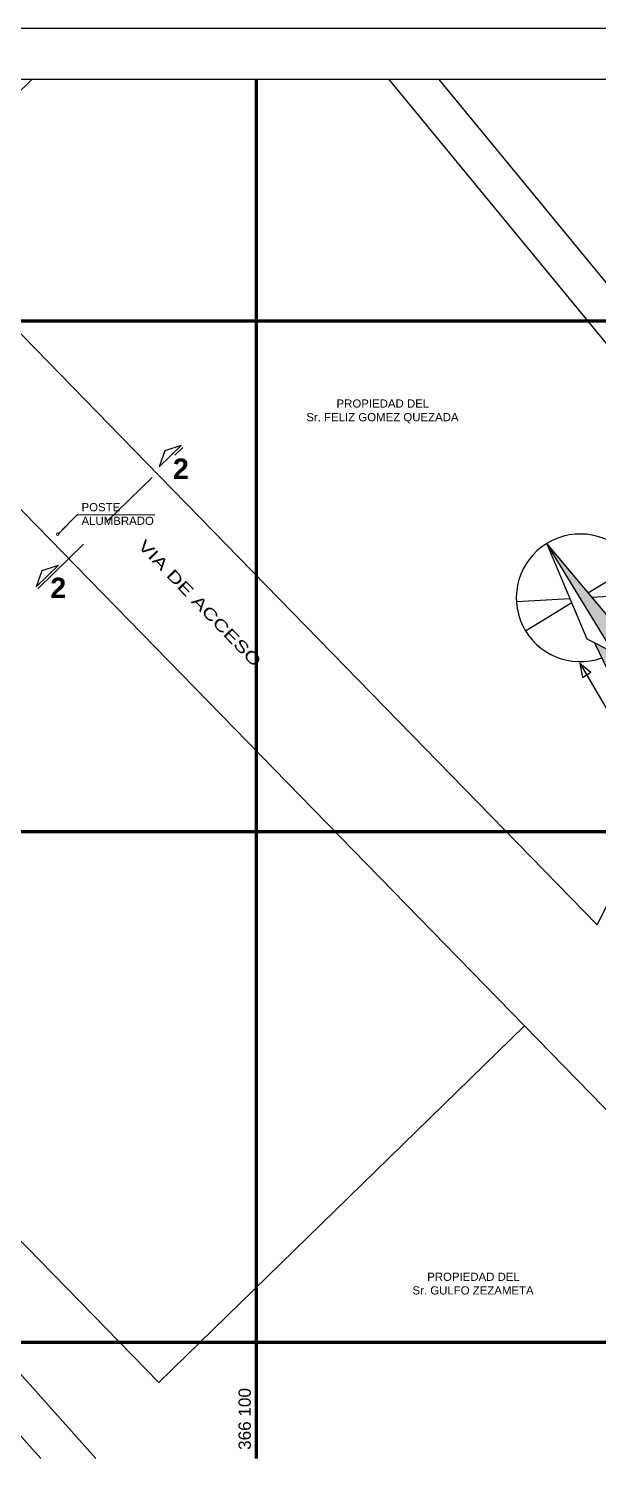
# Model space of a CAD drawing. Header units: millimetres. Extents: x 365981 to 366945, y 8906919 to 8907176.
# Drawn here: x 366400.9 to 366456.7, y 8906988.6 to 8907128.6 of the extents above; entities that cross this region are included whole.
import ezdxf
from ezdxf.enums import TextEntityAlignment as Align

# ---------------------------------------------------------------- set-up
doc = ezdxf.new("R2010")
doc.units = ezdxf.units.MM
doc.linetypes.add('HIDDEN', pattern=[0.375, 0.25, -0.125])
doc.layers.add('005', color=8, linetype='Continuous', lineweight=80)
doc.layers.add('muro02', color=3, linetype='Continuous', lineweight=18)
for name, color, linetype in [('01', 1, 'Continuous'), ('02 texto', 2, 'Continuous'), ('03', 3, 'Continuous'), ('04', 4, 'Continuous'), ('AMBIENTES', 3, 'Continuous'), ('Detalles', 132, 'Continuous'), ('LOCKUP', 7, 'Continuous'), ('VERTICES', 3, 'Continuous')]:
    doc.layers.add(name, color=color, linetype=linetype)
doc.styles.add('ROMANS', font='arial.ttf', dxfattribs={"height": 0.2})
doc.styles.get("Standard").update_dxf_attribs({"font": 'arial.ttf'})
doc.styles.add('TITLEINFO', font='arial.ttf', dxfattribs={"height": 0.2})
doc.styles.add('VERTICES', font='sanssb__.ttf')
doc.dimstyles.new('PARAPLANTA100', dxfattribs={"dimscale": 0.1, "dimtxt": 1.25, "dimasz": 1, "dimexe": 1, "dimexo": 1.5, "dimtad": 1, "dimzin": 4, "dimdsep": 46, "dimtxsty": 'ROMANS', "dimblk": 'ARCHTICK', "dimcen": 2.5, "dimdle": 1, "dimclrt": 2, "dimadec": 0, "dimazin": 0, "dimtfac": 1, "dimtmove": 2, "dimatfit": 3, "dimldrblk": 'ARCHTICK', "dimfxl": 1, "dimtolj": 1, "dimtzin": 0, "dimarcsym": 0})

# ---------------------------------------------------------------- blocks, each defined once
blk = doc.blocks.new('_ArchTick')
at = {"color": 0, "linetype": 'ByBlock', "const_width": 0.15}
blk.add_lwpolyline([(-0.5, -0.5), (0.5, 0.5)], dxfattribs=at)
blk = doc.blocks.new('A$C28750AAA')
at = {"layer": 'Detalles'}
h = blk.add_hatch(color=256, dxfattribs=at)
h.paths.add_polyline_path([(4.707, 3.674), (3.566, 3.754), (0.292, 1.326)])
h.paths.add_polyline_path([(5.847, 3.593), (4.707, 3.674), (4.295, 2.96)])
for p, q in [((1.326, 4.707), (2.323, 2.832)), ((2.499, 2.963), (2.499, 5)), ((3.885, 3.732), (5.278, 4.664)), ((4.707, 3.674), (5.278, 4.664)), ((3.566, 3.754), (0.292, 1.326)), ((4.707, 3.674), (0.292, 1.326)), ((4.707, 3.674), (3.566, 3.754)), ((4.707, 3.674), (4.136, 2.683)), ((4.295, 2.96), (5.847, 3.593)), ((4.707, 3.674), (5.847, 3.593)), ((4.136, 2.683), (0.292, 1.326)), ((2.499, 0), (2.499, 2.105)), ((2.676, 2.168), (3.673, 0.293))]:
    blk.add_line(p, q, dxfattribs=at)
blk.add_arc((2.499, 2.5), 2.5, 39.6067, 16.3933, dxfattribs=at)

msp = doc.modelspace()

# ---------------------------------------------------------------- linework, layer by layer
at = {"color": 2}
msp.add_lwpolyline([(366600.707, 8907128.622), (366303.707, 8907128.622), (366303.707, 8906918.622), (366600.707, 8906918.622)], close=True, dxfattribs=at)
at = {"color": 5}
msp.add_lwpolyline([(366595.707, 8907123.622), (366308.707, 8907123.622), (366308.707, 8906923.622), (366595.707, 8906923.622)], close=True, dxfattribs=at)
at = {"layer": '005', "color": 8}
for p, q in [((366423.179, 8907123.622), (366423.179, 8906988.622)), ((366308.707, 8907100), (366510.318, 8907100)), ((366308.707, 8907050), (366510.318, 8907050)), ((366308.707, 8907000), (366510.318, 8907000))]:
    msp.add_line(p, q, dxfattribs=at)
at = {"layer": '03'}
for points in [[(366436.17, 8907123.622), (366474.498, 8907077.065), (366456.543, 8907040.877), (366456.543, 8907040.877), (366412.441, 8907086.087), (366412.441, 8907086.087), (366412.441, 8907086.087), (366412.441, 8907086.087), (366388.208, 8907110.928), (366401.22, 8907123.622)], [(366499.69, 8907123.622), (366477.771, 8907079.052), (366441.08, 8907123.622)], [(366397.787, 8907083.923), (366449.447, 8907030.967), (366413.656, 8906996.053), (366343.827, 8907067.635), (366354.987, 8907078.521)], [(366336.16, 8907062.568), (366402.105, 8906988.622)], [(366344.91, 8907058.767), (366407.465, 8906988.622)], [(366449.447, 8907030.967), (366490.755, 8906988.622)]]:
    msp.add_lwpolyline(points, dxfattribs=at)
at = {"layer": '04', "linetype": 'HIDDEN', "ltscale": 25}
msp.add_line((366401.8, 8907073.769), (366415.999, 8907087.621), dxfattribs=at)
at = {"layer": '04', "ltscale": 2}
for points in [[(366413.677, 8907085.705), (366415.825, 8907087.8), (366414.227, 8907087.289), (366413.677, 8907085.705)], [(366401.625, 8907073.948), (366403.773, 8907076.043), (366402.175, 8907075.533), (366401.625, 8907073.948)]]:
    msp.add_lwpolyline(points, dxfattribs=at)
at = {"layer": 'LOCKUP'}
for p, q in [((366454.842, 8907066.481), (366457.66, 8907061.69)), ((366454.842, 8907066.481), (366455.947, 8907065.601)), ((366454.843, 8907066.48), (366455.102, 8907065.068)), ((366455.102, 8907065.068), (366455.947, 8907065.601))]:
    msp.add_line(p, q, dxfattribs=at)
at = {"layer": 'muro02'}
msp.add_circle((366403.737, 8907079.113), 0.125, dxfattribs=at)

# ---------------------------------------------------------------- block references
at = {"layer": 'Detalles', "xscale": 2.5, "yscale": 2.5, "zscale": 2.5, "rotation": 273.3587587080528}
msp.add_blockref('A$C28750AAA', (366448.282, 8907078.754), dxfattribs=at)

# ---------------------------------------------------------------- texts
msp.add_text('366 100', height=1.2, rotation=90).set_placement((366423.003, 8906989.453), align=Align.BOTTOM_LEFT)
at = {"layer": '02 texto', "ltscale": 0.015, "char_height": 0.8, "attachment_point": 1, "style": 'ROMANS'}
for s, insert, width in [('\\pi3.3273;PROPIEDAD DEL\\P\\pi0.37093;Sr. FELIZ GOMEZ QUEZADA', (366427.71, 8907092.311), 15.59588), ('\\pi1.6313;PROPIEDAD DEL\\P\\pi0.19641;Sr. GULFO ZEZAMETA', (366438.278, 8907006.807), 12.204)]:
    msp.add_mtext(s, dxfattribs=dict(at, insert=insert, width=width))
at = {"layer": '02 texto', "ltscale": 0.015, "insert": (366406.074, 8907082.16), "char_height": 0.8, "width": 6.44556, "attachment_point": 1, "rotation": 360, "style": 'ROMANS'}
msp.add_mtext('POSTE \\PALUMBRADO', dxfattribs=at)
at = {"layer": 'AMBIENTES', "ltscale": 0.015, "style": 'TITLEINFO', "width": 1.35}
msp.add_text('VIA DE ACCESO', height=1.125, rotation=314, dxfattribs=at).set_placement((366411.512, 8907077.907))
at = {"layer": 'VERTICES', "style": 'VERTICES'}
for p in [(366415.802, 8907085.54), (366403.799, 8907073.872)]:
    msp.add_text('2', height=2, dxfattribs=at).set_placement(p, align=Align.MIDDLE)

# ---------------------------------------------------------------- leaders
at = {"layer": '01', "ltscale": 5}
msp.add_leader([(366403.785, 8907079.126), (366405.668, 8907081.041), (366413.236, 8907081.026)], dimstyle='PARAPLANTA100', override={"dimtad": 0, "dimldrblk": 'Open30'}, dxfattribs=at)

doc.saveas('drawing.dxf')
